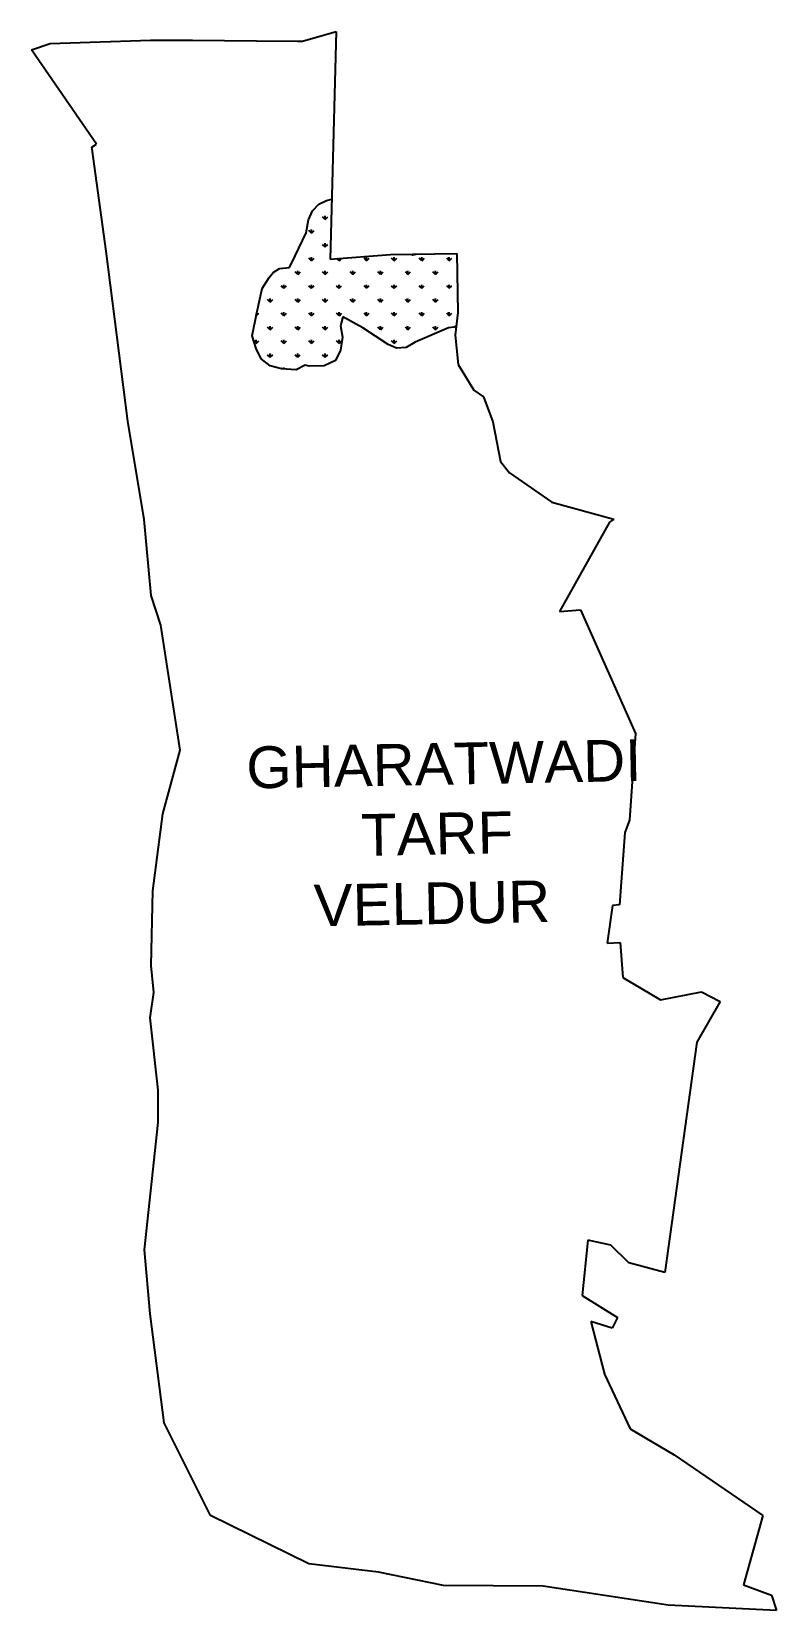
# Model space of a CAD drawing. Header units: metres. Extents: x 305138 to 307079, y 1940496 to 1944607.
import ezdxf

# ---------------------------------------------------------------- set-up
doc = ezdxf.new("R2010")
doc.units = ezdxf.units.M
doc.layers.add('MANGROOVES', color=112, linetype='Continuous')
doc.layers.add('VILLAGE NAME', color=250, linetype='Continuous')
doc.styles.get("Standard").update_dxf_attribs({"font": 'simplex.shx'})

msp = doc.modelspace()

# ---------------------------------------------------------------- linework, layer by layer
at = {"color": 3}
for p, q in [((305843.9, 1944581.6), (305932.1, 1944606.6)), ((305932.1, 1944606.6), (305916.2, 1944014)), ((305138.1, 1944559.2), (305186.5, 1944575.8)), ((305307.1, 1944313.5), (305138.1, 1944559.2)), ((305186.5, 1944575.8), (305447.7, 1944584.2)), ((305447.7, 1944584.2), (305557.3, 1944584.3)), ((305557.3, 1944584.3), (305724, 1944582.7)), ((305724, 1944582.7), (305830.8, 1944581.7)), ((305830.8, 1944581.7), (305843.9, 1944581.6)), ((305295.4, 1944305.6), (305307.1, 1944313.5)), ((305296.1, 1944300.5), (305295.4, 1944305.6)), ((305332.6, 1944034.7), (305296.1, 1944300.5)), ((305389.3, 1943591.9), (305332.6, 1944034.7)), ((305916.2, 1944014), (306073.9, 1944026.3)), ((306073.9, 1944026.3), (306246.2, 1944029.2)), ((306246.2, 1944029.2), (306248.9, 1943875.5)), ((306248.9, 1943875.5), (306241.8, 1943815.9)), ((306241.8, 1943815.9), (306249.6, 1943740.1)), ((306249.6, 1943740.1), (306290.7, 1943672.8)), ((306290.7, 1943672.8), (306315.5, 1943655.3)), ((306315.5, 1943655.3), (306339.8, 1943590.1)), ((305431.9, 1943336), (305389.3, 1943591.9)), ((306339.8, 1943590.1), (306359.8, 1943487.2)), ((306359.8, 1943487.2), (306384, 1943457.3)), ((306384, 1943457.3), (306494.2, 1943381.4)), ((306494.2, 1943381.4), (306655.5, 1943337.2)), ((305449.9, 1943138), (305431.9, 1943336)), ((306644.3, 1943329.4), (306514.2, 1943096.3)), ((306655.5, 1943337.2), (306644.3, 1943329.4)), ((305474.7, 1943061), (305449.9, 1943138)), ((306514.2, 1943096.3), (306568.7, 1943100.9)), ((306568.7, 1943100.9), (306712.1, 1942779)), ((305525.3, 1942735.8), (305474.7, 1943061)), ((306712.1, 1942779), (306696, 1942553)), ((305479.8, 1942569.8), (305525.3, 1942735.8)), ((305454.1, 1942369), (305479.8, 1942569.8)), ((306696, 1942553), (306684.4, 1942521.2)), ((306684.4, 1942521.2), (306670.2, 1942332.4)), ((305449.7, 1942174.7), (305454.1, 1942369)), ((306670.2, 1942332.4), (306651.6, 1942330.8)), ((306651.6, 1942330.8), (306637.9, 1942233.3)), ((306637.9, 1942233.3), (306671.7, 1942234.7)), ((306671.7, 1942234.7), (306679, 1942143.5)), ((305456.5, 1942104.1), (305449.7, 1942174.7)), ((306679, 1942143.5), (306777.2, 1942085.2)), ((305447.3, 1942038.9), (305456.5, 1942104.1)), ((306777.2, 1942085.2), (306884, 1942105.9)), ((306884, 1942105.9), (306932.7, 1942081.5)), ((306932.7, 1942081.5), (306872.1, 1941975.3)), ((305467.9, 1941849.8), (305447.3, 1942038.9)), ((306872.1, 1941975.3), (306788.2, 1941375.3)), ((305468.1, 1941766.3), (305467.9, 1941849.8)), ((305432.3, 1941434.6), (305468.1, 1941766.3)), ((305447.2, 1941268), (305432.3, 1941434.6)), ((306588.1, 1941459.9), (306573.1, 1941315.6)), ((306647.8, 1941446.3), (306588.1, 1941459.9)), ((306695, 1941400.7), (306647.8, 1941446.3)), ((306788.2, 1941375.3), (306695, 1941400.7)), ((306573.1, 1941315.6), (306665.2, 1941258.2)), ((305483.3, 1940983.6), (305447.2, 1941268)), ((306651.4, 1941230.7), (306595.3, 1941247.5)), ((306595.3, 1941247.5), (306631.2, 1941110.9)), ((306665.2, 1941258.2), (306651.4, 1941230.7)), ((306631.2, 1941110.9), (306698.3, 1940968.5)), ((305604.2, 1940742.8), (305483.3, 1940983.6)), ((306698.3, 1940968.5), (306812.4, 1940900.8)), ((306812.4, 1940900.8), (307043.8, 1940742.9)), ((305860.3, 1940616.5), (305604.2, 1940742.8)), ((307043.8, 1940742.9), (306993.1, 1940561.9)), ((306042.3, 1940594.8), (305860.3, 1940616.5)), ((306211.7, 1940560.5), (306042.3, 1940594.8)), ((306471.5, 1940558.6), (306211.7, 1940560.5)), ((306797.1, 1940509.6), (306471.5, 1940558.6)), ((306993.1, 1940561.9), (307066.3, 1940534.9)), ((307066.3, 1940534.9), (307079.3, 1940495.5)), ((307079.3, 1940495.5), (306797.1, 1940509.6))]:
    msp.add_line(p, q, dxfattribs=at)
at = {"layer": 'MANGROOVES'}
for p, q in [((305870.4, 1944139.8), (305887, 1944156.8)), ((305887, 1944156.8), (305906.8, 1944166.6)), ((305906.8, 1944166.6), (305920.4, 1944170.2)), ((305853.7, 1944082.3), (305860.1, 1944116)), ((305860.1, 1944116), (305870.4, 1944139.8)), ((305825.3, 1944022.5), (305853.7, 1944082.3)), ((305810.6, 1943992.5), (305825.3, 1944022.5)), ((305757.2, 1943966.6), (305768.1, 1943979.7)), ((305768.1, 1943979.7), (305784.3, 1943989.6)), ((305784.3, 1943989.6), (305810.6, 1943992.5)), ((305724.9, 1943874.6), (305738.8, 1943937.5)), ((305738.8, 1943937.5), (305757.2, 1943966.6)), ((305713.1, 1943814.6), (305724.9, 1943874.6)), ((305948.9, 1943863.7), (305942.9, 1943840.2)), ((306001.1, 1943835.1), (305948.9, 1943863.7)), ((305723.2, 1943781.6), (305713.1, 1943814.6)), ((305942.9, 1943840.2), (305948.5, 1943811.3)), ((306067.3, 1943792.2), (306001.1, 1943835.1)), ((306224.9, 1943835.4), (306137.9, 1943797.7)), ((306239, 1943837.3), (306224.9, 1943835.4)), ((306244.6, 1943839.7), (306239, 1943837.3)), ((305736.8, 1943754.2), (305723.2, 1943781.6)), ((305943.5, 1943777.2), (305930, 1943750.5)), ((305948.5, 1943811.3), (305943.5, 1943777.2)), ((306089.4, 1943782), (306067.3, 1943792.2)), ((306114.2, 1943784.3), (306089.4, 1943782)), ((306137.9, 1943797.7), (306114.2, 1943784.3)), ((305759.5, 1943736.2), (305736.8, 1943754.2)), ((305789.4, 1943728.3), (305759.5, 1943736.2)), ((305850.8, 1943737.6), (305828.1, 1943726)), ((305861.2, 1943735.3), (305850.8, 1943737.6)), ((305900.3, 1943736.5), (305861.2, 1943735.3)), ((305930, 1943750.5), (305900.3, 1943736.5)), ((305828.1, 1943726), (305789.4, 1943728.3))]:
    msp.add_line(p, q, dxfattribs=at)
at = {"layer": 'MANGROOVES', "linetype": 'Continuous'}
for p, q in [((305903.4, 1944117.7), (305896.7, 1944124.4)), ((305903.4, 1944117.7), (305903.4, 1944127.2)), ((305903.4, 1944117.7), (305910.2, 1944124.4)), ((305867.5, 1944081.8), (305860.8, 1944088.5)), ((305867.5, 1944081.8), (305867.5, 1944091.3)), ((305867.5, 1944081.8), (305874.3, 1944088.5)), ((305867.5, 1944009.9), (305867.5, 1944019.4)), ((305903.4, 1944045.8), (305896.7, 1944052.6)), ((305903.4, 1944045.8), (305903.4, 1944055.4)), ((305903.4, 1944045.8), (305910.2, 1944052.6)), ((306011.2, 1944009.9), (306011.2, 1944019.4)), ((306083, 1944009.9), (306083, 1944019.4)), ((306154.9, 1944009.9), (306154.9, 1944019.4)), ((306226.7, 1944009.9), (306226.7, 1944019.4)), ((305831.6, 1943974), (305824.9, 1943980.7)), ((305831.6, 1943974), (305831.6, 1943983.5)), ((305831.6, 1943974), (305838.3, 1943980.7)), ((305867.5, 1944009.9), (305860.8, 1944016.7)), ((305867.5, 1944009.9), (305874.3, 1944016.7)), ((305903.4, 1943974), (305896.7, 1943980.7)), ((305903.4, 1943974), (305903.4, 1943983.5)), ((305903.4, 1943974), (305910.2, 1943980.7)), ((305939.4, 1944009.9), (305933.9, 1944015.4)), ((305939.4, 1944009.9), (305945.8, 1944016.3)), ((305939.4, 1944009.9), (305939.4, 1944015.8)), ((305975.3, 1943974), (305968.6, 1943980.7)), ((305975.3, 1943974), (305975.3, 1943983.5)), ((305975.3, 1943974), (305982, 1943980.7)), ((306011.2, 1944009.9), (306004.5, 1944016.7)), ((306011.2, 1944009.9), (306017.9, 1944016.7)), ((306047.1, 1943974), (306040.4, 1943980.7)), ((306047.1, 1943974), (306047.1, 1943983.5)), ((306047.1, 1943974), (306053.9, 1943980.7)), ((306083, 1944009.9), (306076.3, 1944016.7)), ((306083, 1944009.9), (306089.8, 1944016.7)), ((306119, 1943974), (306112.2, 1943980.7)), ((306119, 1943974), (306119, 1943983.5)), ((306119, 1943974), (306125.7, 1943980.7)), ((306154.9, 1944009.9), (306148.2, 1944016.7)), ((306154.9, 1944009.9), (306161.6, 1944016.7)), ((306190.8, 1943974), (306184.1, 1943980.7)), ((306190.8, 1943974), (306190.8, 1943983.5)), ((306190.8, 1943974), (306197.5, 1943980.7)), ((306226.7, 1944009.9), (306220, 1944016.7)), ((306226.7, 1944009.9), (306233.5, 1944016.7)), ((305795.7, 1943938.1), (305788.9, 1943944.8)), ((305795.7, 1943938.1), (305795.7, 1943947.6)), ((305795.7, 1943938.1), (305802.4, 1943944.8)), ((305867.5, 1943938.1), (305860.8, 1943944.8)), ((305867.5, 1943938.1), (305867.5, 1943947.6)), ((305867.5, 1943938.1), (305874.3, 1943944.8)), ((305939.4, 1943938.1), (305932.6, 1943944.8)), ((305939.4, 1943938.1), (305939.4, 1943947.6)), ((305939.4, 1943938.1), (305946.1, 1943944.8)), ((306011.2, 1943938.1), (306004.5, 1943944.8)), ((306011.2, 1943938.1), (306011.2, 1943947.6)), ((306011.2, 1943938.1), (306017.9, 1943944.8)), ((306083, 1943938.1), (306076.3, 1943944.8)), ((306083, 1943938.1), (306083, 1943947.6)), ((306083, 1943938.1), (306089.8, 1943944.8)), ((306154.9, 1943938.1), (306148.2, 1943944.8)), ((306154.9, 1943938.1), (306154.9, 1943947.6)), ((306154.9, 1943938.1), (306161.6, 1943944.8)), ((306226.7, 1943938.1), (306220, 1943944.8)), ((306226.7, 1943938.1), (306226.7, 1943947.6)), ((306226.7, 1943938.1), (306233.5, 1943944.8)), ((305759.8, 1943902.2), (305753, 1943908.9)), ((305759.8, 1943902.2), (305759.8, 1943911.7)), ((305759.8, 1943902.2), (305766.5, 1943908.9)), ((305831.6, 1943902.2), (305824.9, 1943908.9)), ((305831.6, 1943902.2), (305831.6, 1943911.7)), ((305831.6, 1943902.2), (305838.3, 1943908.9)), ((305903.4, 1943902.2), (305896.7, 1943908.9)), ((305903.4, 1943902.2), (305903.4, 1943911.7)), ((305903.4, 1943902.2), (305910.2, 1943908.9)), ((305975.3, 1943902.2), (305968.6, 1943908.9)), ((305975.3, 1943902.2), (305975.3, 1943911.7)), ((305975.3, 1943902.2), (305982, 1943908.9)), ((306047.1, 1943902.2), (306040.4, 1943908.9)), ((306047.1, 1943902.2), (306047.1, 1943911.7)), ((306047.1, 1943902.2), (306053.9, 1943908.9)), ((306119, 1943902.2), (306112.2, 1943908.9)), ((306119, 1943902.2), (306119, 1943911.7)), ((306119, 1943902.2), (306125.7, 1943908.9)), ((306190.8, 1943902.2), (306184.1, 1943908.9)), ((306190.8, 1943902.2), (306190.8, 1943911.7)), ((306190.8, 1943902.2), (306197.5, 1943908.9)), ((305723.8, 1943866.2), (305723.3, 1943866.7)), ((305723.8, 1943866.2), (305730.6, 1943873)), ((305723.8, 1943866.2), (305723.8, 1943869.3)), ((305795.7, 1943866.2), (305788.9, 1943873)), ((305795.7, 1943866.2), (305795.7, 1943875.8)), ((305795.7, 1943866.2), (305802.4, 1943873)), ((305867.5, 1943866.2), (305860.8, 1943873)), ((305867.5, 1943866.2), (305867.5, 1943875.8)), ((305867.5, 1943866.2), (305874.3, 1943873)), ((305939.4, 1943866.2), (305932.6, 1943873)), ((305939.4, 1943866.2), (305939.4, 1943875.8)), ((305939.4, 1943866.2), (305946.1, 1943873)), ((306011.2, 1943866.2), (306004.5, 1943873)), ((306011.2, 1943866.2), (306011.2, 1943875.8)), ((306011.2, 1943866.2), (306017.9, 1943873)), ((306083, 1943866.2), (306076.3, 1943873)), ((306083, 1943866.2), (306083, 1943875.8)), ((306083, 1943866.2), (306089.8, 1943873)), ((306154.9, 1943866.2), (306148.2, 1943873)), ((306154.9, 1943866.2), (306154.9, 1943875.8)), ((306154.9, 1943866.2), (306161.6, 1943873)), ((306226.7, 1943866.2), (306220, 1943873)), ((306226.7, 1943866.2), (306226.7, 1943875.8)), ((306226.7, 1943866.2), (306233.5, 1943873)), ((305759.8, 1943830.3), (305753, 1943837.1)), ((305759.8, 1943830.3), (305759.8, 1943839.8)), ((305759.8, 1943830.3), (305766.5, 1943837.1)), ((305831.6, 1943830.3), (305824.9, 1943837.1)), ((305831.6, 1943830.3), (305831.6, 1943839.8)), ((305831.6, 1943830.3), (305838.3, 1943837.1)), ((305903.4, 1943830.3), (305896.7, 1943837.1)), ((305903.4, 1943830.3), (305903.4, 1943839.8)), ((305903.4, 1943830.3), (305910.2, 1943837.1)), ((306047.1, 1943830.3), (306040.4, 1943837.1)), ((306047.1, 1943830.3), (306047.1, 1943839.8)), ((306047.1, 1943830.3), (306053.9, 1943837.1)), ((306119, 1943830.3), (306112.2, 1943837.1)), ((306119, 1943830.3), (306119, 1943839.8)), ((306119, 1943830.3), (306125.7, 1943837.1)), ((306190.8, 1943830.3), (306184.1, 1943837.1)), ((306190.8, 1943830.3), (306190.8, 1943839.8)), ((306190.8, 1943830.3), (306197.5, 1943837.1)), ((305723.8, 1943794.4), (305717.2, 1943801)), ((305723.8, 1943794.4), (305723.8, 1943803.9)), ((305723.8, 1943794.4), (305730.6, 1943801.1)), ((305795.7, 1943794.4), (305788.9, 1943801.1)), ((305795.7, 1943794.4), (305795.7, 1943803.9)), ((305795.7, 1943794.4), (305802.4, 1943801.1)), ((305867.5, 1943794.4), (305860.8, 1943801.1)), ((305867.5, 1943794.4), (305867.5, 1943803.9)), ((305867.5, 1943794.4), (305874.3, 1943801.1)), ((305939.4, 1943794.4), (305932.6, 1943801.1)), ((305939.4, 1943794.4), (305939.4, 1943803.9)), ((305939.4, 1943794.4), (305946.1, 1943801.1)), ((306083, 1943794.4), (306076.3, 1943801.1)), ((306083, 1943794.4), (306083, 1943803.9)), ((306083, 1943794.4), (306089.8, 1943801.1)), ((305759.8, 1943758.5), (305753, 1943765.2)), ((305759.8, 1943758.5), (305759.8, 1943768)), ((305759.8, 1943758.5), (305766.5, 1943765.2)), ((305795.7, 1943727.9), (305795.7, 1943732.1)), ((305831.6, 1943758.5), (305824.9, 1943765.2)), ((305831.6, 1943758.5), (305831.6, 1943768)), ((305831.6, 1943758.5), (305838.3, 1943765.2)), ((305903.4, 1943758.5), (305896.7, 1943765.2)), ((305903.4, 1943758.5), (305903.4, 1943768)), ((305903.4, 1943758.5), (305910.2, 1943765.2)), ((305790, 1943728.2), (305788.9, 1943729.3)), ((305800.7, 1943727.6), (305802.4, 1943729.3))]:
    msp.add_line(p, q, dxfattribs=at)
at = {"layer": 'MANGROOVES', "const_width": 3.02, "flags": 128}
msp.add_lwpolyline([(306126.5, 1944027.2), (306130.2, 1944023.8), (306147.8, 1944027.4), (306148.2, 1944027.5)], dxfattribs=at)

# ---------------------------------------------------------------- texts
at = {"layer": 'VILLAGE NAME', "insert": (305696.7, 1942744.4), "char_height": 108.748, "attachment_point": 1, "rotation": 1.1028}
msp.add_mtext_dynamic_manual_height_columns('{\\fArial|b0|i0|c0|p34;GHARATWADI \\P       TARF \\P    VELDUR}', width=1571.314, gutter_width=543.7, heights=[0], dxfattribs=at)

doc.saveas('drawing.dxf')
